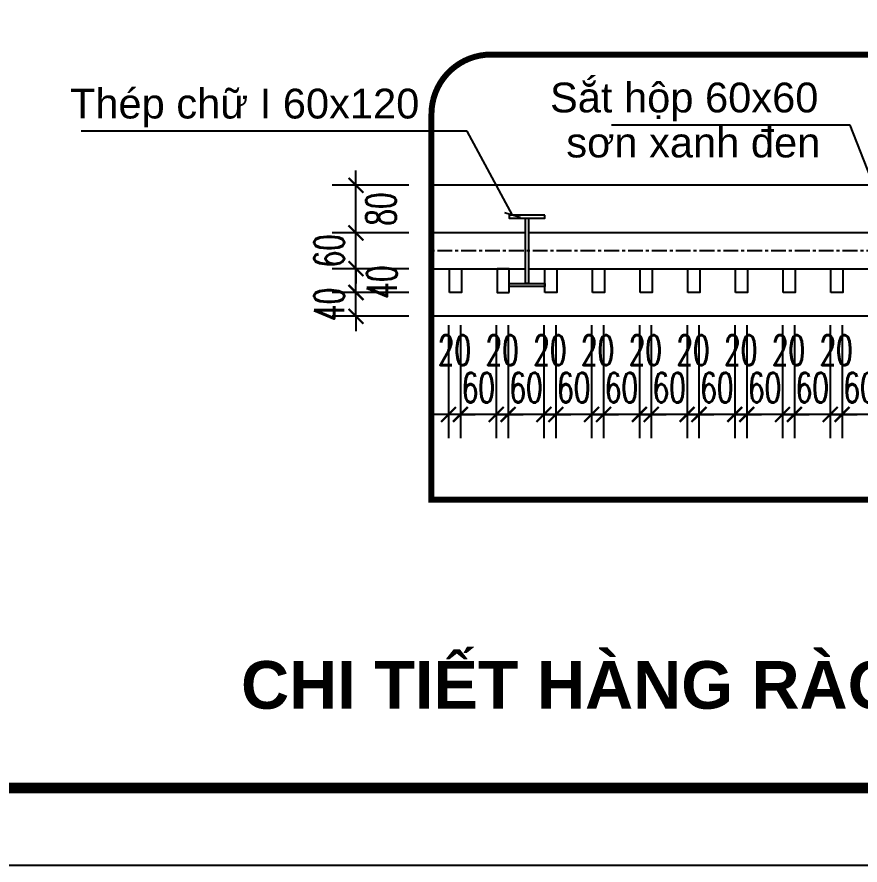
# Model space of a CAD drawing. Header units: millimetres. Extents: x -229618 to 2906, y -178063 to 96806.
# Drawn here: x -134434 to -131605, y -78701 to -75853 of the extents above; entities that cross this region are included whole.
import ezdxf
from ezdxf.enums import TextEntityAlignment as Align

# ---------------------------------------------------------------- set-up
doc = ezdxf.new("R2010")
doc.units = ezdxf.units.MM
doc.header["$LTSCALE"] = 200
doc.header["$MEASUREMENT"] = 0
doc.header["$PDMODE"] = 3
doc.header["$PDSIZE"] = 50
doc.linetypes.add('CENTER', pattern=[2, 1.25, -0.25, 0.25, -0.25])
doc.linetypes.add('DASHED2', pattern=[0.375, 0.25, -0.125])
doc.layers.get('0').update_dxf_attribs({"color": 95, "linetype": 'CONTINUOUS'})
doc.layers.get('DEFPOINTS').update_dxf_attribs({"linetype": 'CONTINUOUS'})
for name, color, linetype in [('CUA', 145, 'CONTINUOUS'), ('DIM', 251, 'CONTINUOUS'), ('KHUNGTEN', 7, 'CONTINUOUS'), ('NETTHAY', 252, 'CONTINUOUS'), ('TEXT', 33, 'CONTINUOUS'), ('TRUC', 251, 'CENTER')]:
    doc.layers.add(name, color=color, linetype=linetype)
doc.layers.add('in', color=203, linetype='CONTINUOUS', lineweight=5, plot=False)
doc.layers.add('khuat', color=8, linetype='DASHED2', lineweight=15)
doc.layers.add('thay', color=7, linetype='CONTINUOUS', lineweight=18)
doc.styles.add('Aria H B iso', font='Vharialb_0.ttf')
doc.styles.add('Arial iso', font='vnarial_0.ttf')
doc.styles.add('Scale', font='vnsimli.shx', dxfattribs={"width": 0.65, "bigfont": 'bigfont.shx'})
doc.dimstyles.new('Scale', dxfattribs={"dimscale": 75, "dimtxt": 2, "dimasz": 1, "dimexe": 1.6, "dimexo": 0, "dimgap": 0.8, "dimtad": 1, "dimdec": 0, "dimzin": 0, "dimdsep": 46, "dimtxsty": 'Scale', "dimblk": 'ARCHTICK', "dimcen": 0.1, "dimdle": 1, "dimclrd": 256, "dimclre": 256, "dimclrt": 3, "dimadec": 0, "dimazin": 0, "dimtfac": 1, "dimtdec": 0, "dimtix": 1, "dimtmove": 2, "dimatfit": 3, "dimldrblk": 'ARCHTICK', "dimfxl": 0, "dimtolj": 1, "dimtzin": 0, "dimarcsym": 0})

# ---------------------------------------------------------------- blocks, each defined once
blk = doc.blocks.new('KhungA3')
at = {"layer": 'DEFPOINTS', "color": 8}
blk.add_lwpolyline([(-3.738, 3.813), (416.305, 3.813), (416.305, 300.813), (-3.738, 300.813)], close=True, dxfattribs=at)
at = {"layer": 'KHUNGTEN', "color": 4, "const_width": 0.724}
blk.add_lwpolyline([(7.542, 8.987), (411.131, 8.987), (411.131, 295.639), (7.542, 295.639)], close=True, dxfattribs=at)
blk = doc.blocks.new('_ArchTick')
at = {"color": 0, "linetype": 'ByBlock', "const_width": 0.15}
blk.add_lwpolyline([(-0.5, -0.5), (0.5, 0.5)], dxfattribs=at)
blk = doc.blocks.new('*D1445')
at = {"layer": 'DEFPOINTS', "color": 0, "linetype": 'Continuous'}
for p in [(-133296.5, -76778.3), (-133118.5, -76778.3), (-133118.5, -76858.3)]:
    blk.add_point(p, dxfattribs=at)
at = {"layer": 'DIM', "linetype": 'Continuous', "lineweight": -2}
for p, q in [((-133296.5, -76778.3), (-133296.5, -76728.3)), ((-133118.5, -76778.3), (-133376.5, -76778.3)), ((-133296.5, -76858.3), (-133296.5, -76778.3)), ((-133118.5, -76858.3), (-133376.5, -76858.3)), ((-133296.5, -76858.3), (-133296.5, -76908.3))]:
    blk.add_line(p, q, dxfattribs=at)
at = {"layer": 'DIM', "linetype": 'Continuous', "lineweight": -2, "xscale": 50, "yscale": 50, "zscale": 50}
for p, rotation in [((-133296.5, -76778.3), 270), ((-133296.5, -76858.3), 90)]:
    blk.add_blockref('_ArchTick', p, dxfattribs=dict(at, rotation=rotation))
at = {"layer": 'DIM', "color": 3, "linetype": 'Continuous', "insert": (-133386.5, -76818.3), "char_height": 100, "attachment_point": 5, "rotation": 90, "style": 'Scale'}
blk.add_mtext('\\A1;40', dxfattribs=at)
blk = doc.blocks.new('*D1446')
at = {"layer": 'DEFPOINTS', "color": 0, "linetype": 'Continuous'}
for p in [(-133296.5, -76698.3), (-133118.5, -76698.3), (-133118.5, -76778.3)]:
    blk.add_point(p, dxfattribs=at)
at = {"layer": 'DIM', "linetype": 'Continuous', "lineweight": -2}
for p, q in [((-133296.5, -76828.3), (-133296.5, -76648.3)), ((-133118.5, -76698.3), (-133376.5, -76698.3)), ((-133118.5, -76778.3), (-133376.5, -76778.3))]:
    blk.add_line(p, q, dxfattribs=at)
at = {"layer": 'DIM', "linetype": 'Continuous', "lineweight": -2, "xscale": 50, "yscale": 50, "zscale": 50}
for p, rotation in [((-133296.5, -76698.3), 90), ((-133296.5, -76778.3), 270)]:
    blk.add_blockref('_ArchTick', p, dxfattribs=dict(at, rotation=rotation))
at = {"layer": 'DIM', "color": 3, "linetype": 'Continuous', "insert": (-133209.5, -76743.3), "char_height": 100, "attachment_point": 5, "rotation": 90, "style": 'Scale'}
blk.add_mtext('\\A1;40', dxfattribs=at)
blk = doc.blocks.new('*D1447')
at = {"layer": 'DEFPOINTS', "color": 0, "linetype": 'Continuous'}
for p in [(-133296.5, -76578.3), (-133118.5, -76578.3), (-133118.5, -76698.3)]:
    blk.add_point(p, dxfattribs=at)
at = {"layer": 'DIM', "linetype": 'Continuous', "lineweight": -2}
for p, q in [((-133296.5, -76578.3), (-133296.5, -76528.3)), ((-133118.5, -76578.3), (-133376.5, -76578.3)), ((-133296.5, -76698.3), (-133296.5, -76578.3)), ((-133118.5, -76698.3), (-133376.5, -76698.3)), ((-133296.5, -76698.3), (-133296.5, -76748.3))]:
    blk.add_line(p, q, dxfattribs=at)
at = {"layer": 'DIM', "linetype": 'Continuous', "lineweight": -2, "xscale": 50, "yscale": 50, "zscale": 50}
for p, rotation in [((-133296.5, -76578.3), 270), ((-133296.5, -76698.3), 90)]:
    blk.add_blockref('_ArchTick', p, dxfattribs=dict(at, rotation=rotation))
at = {"layer": 'DIM', "color": 3, "linetype": 'Continuous', "insert": (-133386.5, -76638.3), "char_height": 100, "attachment_point": 5, "rotation": 90, "style": 'Scale'}
blk.add_mtext('\\A1;60', dxfattribs=at)
blk = doc.blocks.new('*D1448')
at = {"layer": 'DEFPOINTS', "color": 0, "linetype": 'Continuous'}
for p in [(-133296.5, -76418.3), (-133118.5, -76418.3), (-133118.5, -76578.3)]:
    blk.add_point(p, dxfattribs=at)
at = {"layer": 'DIM', "linetype": 'Continuous', "lineweight": -2}
for p, q in [((-133296.5, -76628.3), (-133296.5, -76368.3)), ((-133118.5, -76418.3), (-133376.5, -76418.3)), ((-133118.5, -76578.3), (-133376.5, -76578.3))]:
    blk.add_line(p, q, dxfattribs=at)
at = {"layer": 'DIM', "linetype": 'Continuous', "lineweight": -2, "xscale": 50, "yscale": 50, "zscale": 50}
for p, rotation in [((-133296.5, -76418.3), 90), ((-133296.5, -76578.3), 270)]:
    blk.add_blockref('_ArchTick', p, dxfattribs=dict(at, rotation=rotation))
at = {"layer": 'DIM', "color": 3, "linetype": 'Continuous', "insert": (-133212.5, -76498.3), "char_height": 100, "attachment_point": 5, "rotation": 90, "style": 'Scale'}
blk.add_mtext('\\A1;80', dxfattribs=at)
blk = doc.blocks.new('*D1489')
at = {"layer": 'DEFPOINTS', "color": 0, "linetype": 'Continuous'}
for p in [(-131664.6, -76888), (-131544.4, -76888), (-131664.6, -77187.7)]:
    blk.add_point(p, dxfattribs=at)
at = {"layer": 'DIM', "linetype": 'Continuous', "lineweight": -2}
for p, q in [((-131664.6, -76888), (-131664.6, -77267.7)), ((-131544.4, -76888), (-131544.4, -77267.7)), ((-131664.6, -77187.7), (-131714.6, -77187.7)), ((-131544.4, -77187.7), (-131664.6, -77187.7)), ((-131544.4, -77187.7), (-131494.4, -77187.7))]:
    blk.add_line(p, q, dxfattribs=at)
at = {"layer": 'DIM', "linetype": 'Continuous', "lineweight": -2, "xscale": 50, "yscale": 50, "zscale": 50}
blk.add_blockref('_ArchTick', (-131664.6, -77187.7), dxfattribs=at)
at = {"layer": 'DIM', "linetype": 'Continuous', "lineweight": -2, "xscale": 50, "yscale": 50, "zscale": 50, "rotation": 180}
blk.add_blockref('_ArchTick', (-131544.4, -77187.7), dxfattribs=at)
at = {"layer": 'DIM', "color": 3, "linetype": 'Continuous', "insert": (-131604.5, -77097.7), "char_height": 100, "attachment_point": 5, "style": 'Scale'}
blk.add_mtext('\\A1;60', dxfattribs=at)
blk = doc.blocks.new('*D1491')
at = {"layer": 'DEFPOINTS', "color": 0, "linetype": 'Continuous'}
for p in [(-131824.7, -76888), (-131704.6, -76888), (-131824.7, -77187.7)]:
    blk.add_point(p, dxfattribs=at)
at = {"layer": 'DIM', "linetype": 'Continuous', "lineweight": -2}
for p, q in [((-131824.7, -76888), (-131824.7, -77267.7)), ((-131704.6, -76888), (-131704.6, -77267.7)), ((-131824.7, -77187.7), (-131874.7, -77187.7)), ((-131704.6, -77187.7), (-131824.7, -77187.7)), ((-131704.6, -77187.7), (-131654.6, -77187.7))]:
    blk.add_line(p, q, dxfattribs=at)
at = {"layer": 'DIM', "linetype": 'Continuous', "lineweight": -2, "xscale": 50, "yscale": 50, "zscale": 50}
blk.add_blockref('_ArchTick', (-131824.7, -77187.7), dxfattribs=at)
at = {"layer": 'DIM', "linetype": 'Continuous', "lineweight": -2, "xscale": 50, "yscale": 50, "zscale": 50, "rotation": 180}
blk.add_blockref('_ArchTick', (-131704.6, -77187.7), dxfattribs=at)
at = {"layer": 'DIM', "color": 3, "linetype": 'Continuous', "insert": (-131764.7, -77097.7), "char_height": 100, "attachment_point": 5, "style": 'Scale'}
blk.add_mtext('\\A1;60', dxfattribs=at)
blk = doc.blocks.new('*D1492')
at = {"layer": 'DEFPOINTS', "color": 0, "linetype": 'Continuous'}
for p in [(-131704.6, -76888), (-131664.6, -76888), (-131704.6, -77187.7)]:
    blk.add_point(p, dxfattribs=at)
at = {"layer": 'DIM', "linetype": 'Continuous', "lineweight": -2}
for p, q in [((-131704.6, -76888), (-131704.6, -77267.7)), ((-131664.6, -76888), (-131664.6, -77267.7)), ((-131704.6, -77187.7), (-131754.6, -77187.7)), ((-131664.6, -77187.7), (-131704.6, -77187.7)), ((-131664.6, -77187.7), (-131614.6, -77187.7))]:
    blk.add_line(p, q, dxfattribs=at)
at = {"layer": 'DIM', "linetype": 'Continuous', "lineweight": -2, "xscale": 50, "yscale": 50, "zscale": 50}
blk.add_blockref('_ArchTick', (-131704.6, -77187.7), dxfattribs=at)
at = {"layer": 'DIM', "linetype": 'Continuous', "lineweight": -2, "xscale": 50, "yscale": 50, "zscale": 50, "rotation": 180}
blk.add_blockref('_ArchTick', (-131664.6, -77187.7), dxfattribs=at)
at = {"layer": 'DIM', "color": 3, "linetype": 'Continuous', "insert": (-131684.6, -76972.1), "char_height": 100, "attachment_point": 5, "style": 'Scale'}
blk.add_mtext('\\A1;20', dxfattribs=at)
blk = doc.blocks.new('*D1493')
at = {"layer": 'DEFPOINTS', "color": 0, "linetype": 'Continuous'}
for p in [(-131984.9, -76888), (-131864.7, -76888), (-131984.9, -77187.7)]:
    blk.add_point(p, dxfattribs=at)
at = {"layer": 'DIM', "linetype": 'Continuous', "lineweight": -2}
for p, q in [((-131984.9, -76888), (-131984.9, -77267.7)), ((-131864.7, -76888), (-131864.7, -77267.7)), ((-131984.9, -77187.7), (-132034.9, -77187.7)), ((-131864.7, -77187.7), (-131984.9, -77187.7)), ((-131864.7, -77187.7), (-131814.7, -77187.7))]:
    blk.add_line(p, q, dxfattribs=at)
at = {"layer": 'DIM', "linetype": 'Continuous', "lineweight": -2, "xscale": 50, "yscale": 50, "zscale": 50}
blk.add_blockref('_ArchTick', (-131984.9, -77187.7), dxfattribs=at)
at = {"layer": 'DIM', "linetype": 'Continuous', "lineweight": -2, "xscale": 50, "yscale": 50, "zscale": 50, "rotation": 180}
blk.add_blockref('_ArchTick', (-131864.7, -77187.7), dxfattribs=at)
at = {"layer": 'DIM', "color": 3, "linetype": 'Continuous', "insert": (-131924.8, -77097.7), "char_height": 100, "attachment_point": 5, "style": 'Scale'}
blk.add_mtext('\\A1;60', dxfattribs=at)
blk = doc.blocks.new('*D1494')
at = {"layer": 'DEFPOINTS', "color": 0, "linetype": 'Continuous'}
for p in [(-131864.7, -76888), (-131824.7, -76888), (-131864.7, -77187.7)]:
    blk.add_point(p, dxfattribs=at)
at = {"layer": 'DIM', "linetype": 'Continuous', "lineweight": -2}
for p, q in [((-131864.7, -76888), (-131864.7, -77267.7)), ((-131824.7, -76888), (-131824.7, -77267.7)), ((-131864.7, -77187.7), (-131914.7, -77187.7)), ((-131824.7, -77187.7), (-131864.7, -77187.7)), ((-131824.7, -77187.7), (-131774.7, -77187.7))]:
    blk.add_line(p, q, dxfattribs=at)
at = {"layer": 'DIM', "linetype": 'Continuous', "lineweight": -2, "xscale": 50, "yscale": 50, "zscale": 50}
blk.add_blockref('_ArchTick', (-131864.7, -77187.7), dxfattribs=at)
at = {"layer": 'DIM', "linetype": 'Continuous', "lineweight": -2, "xscale": 50, "yscale": 50, "zscale": 50, "rotation": 180}
blk.add_blockref('_ArchTick', (-131824.7, -77187.7), dxfattribs=at)
at = {"layer": 'DIM', "color": 3, "linetype": 'Continuous', "insert": (-131844.7, -76972.1), "char_height": 100, "attachment_point": 5, "style": 'Scale'}
blk.add_mtext('\\A1;20', dxfattribs=at)
blk = doc.blocks.new('*D1495')
at = {"layer": 'DEFPOINTS', "color": 0, "linetype": 'Continuous'}
for p in [(-132145.1, -76888), (-132024.9, -76888), (-132145.1, -77187.7)]:
    blk.add_point(p, dxfattribs=at)
at = {"layer": 'DIM', "linetype": 'Continuous', "lineweight": -2}
for p, q in [((-132145.1, -76888), (-132145.1, -77267.7)), ((-132024.9, -76888), (-132024.9, -77267.7)), ((-132145.1, -77187.7), (-132195.1, -77187.7)), ((-132024.9, -77187.7), (-132145.1, -77187.7)), ((-132024.9, -77187.7), (-131974.9, -77187.7))]:
    blk.add_line(p, q, dxfattribs=at)
at = {"layer": 'DIM', "linetype": 'Continuous', "lineweight": -2, "xscale": 50, "yscale": 50, "zscale": 50}
blk.add_blockref('_ArchTick', (-132145.1, -77187.7), dxfattribs=at)
at = {"layer": 'DIM', "linetype": 'Continuous', "lineweight": -2, "xscale": 50, "yscale": 50, "zscale": 50, "rotation": 180}
blk.add_blockref('_ArchTick', (-132024.9, -77187.7), dxfattribs=at)
at = {"layer": 'DIM', "color": 3, "linetype": 'Continuous', "insert": (-132085, -77097.7), "char_height": 100, "attachment_point": 5, "style": 'Scale'}
blk.add_mtext('\\A1;60', dxfattribs=at)
blk = doc.blocks.new('*D1496')
at = {"layer": 'DEFPOINTS', "color": 0, "linetype": 'Continuous'}
for p in [(-132024.9, -76888), (-131984.9, -76888), (-132024.9, -77187.7)]:
    blk.add_point(p, dxfattribs=at)
at = {"layer": 'DIM', "linetype": 'Continuous', "lineweight": -2}
for p, q in [((-132024.9, -76888), (-132024.9, -77267.7)), ((-131984.9, -76888), (-131984.9, -77267.7)), ((-132024.9, -77187.7), (-132074.9, -77187.7)), ((-131984.9, -77187.7), (-132024.9, -77187.7)), ((-131984.9, -77187.7), (-131934.9, -77187.7))]:
    blk.add_line(p, q, dxfattribs=at)
at = {"layer": 'DIM', "linetype": 'Continuous', "lineweight": -2, "xscale": 50, "yscale": 50, "zscale": 50}
blk.add_blockref('_ArchTick', (-132024.9, -77187.7), dxfattribs=at)
at = {"layer": 'DIM', "linetype": 'Continuous', "lineweight": -2, "xscale": 50, "yscale": 50, "zscale": 50, "rotation": 180}
blk.add_blockref('_ArchTick', (-131984.9, -77187.7), dxfattribs=at)
at = {"layer": 'DIM', "color": 3, "linetype": 'Continuous', "insert": (-132004.9, -76972.1), "char_height": 100, "attachment_point": 5, "style": 'Scale'}
blk.add_mtext('\\A1;20', dxfattribs=at)
blk = doc.blocks.new('*D1497')
at = {"layer": 'DEFPOINTS', "color": 0, "linetype": 'Continuous'}
for p in [(-132305.2, -76888), (-132185.1, -76888), (-132305.2, -77187.7)]:
    blk.add_point(p, dxfattribs=at)
at = {"layer": 'DIM', "linetype": 'Continuous', "lineweight": -2}
for p, q in [((-132305.2, -76888), (-132305.2, -77267.7)), ((-132185.1, -76888), (-132185.1, -77267.7)), ((-132305.2, -77187.7), (-132355.2, -77187.7)), ((-132185.1, -77187.7), (-132305.2, -77187.7)), ((-132185.1, -77187.7), (-132135.1, -77187.7))]:
    blk.add_line(p, q, dxfattribs=at)
at = {"layer": 'DIM', "linetype": 'Continuous', "lineweight": -2, "xscale": 50, "yscale": 50, "zscale": 50}
blk.add_blockref('_ArchTick', (-132305.2, -77187.7), dxfattribs=at)
at = {"layer": 'DIM', "linetype": 'Continuous', "lineweight": -2, "xscale": 50, "yscale": 50, "zscale": 50, "rotation": 180}
blk.add_blockref('_ArchTick', (-132185.1, -77187.7), dxfattribs=at)
at = {"layer": 'DIM', "color": 3, "linetype": 'Continuous', "insert": (-132245.1, -77097.7), "char_height": 100, "attachment_point": 5, "style": 'Scale'}
blk.add_mtext('\\A1;60', dxfattribs=at)
blk = doc.blocks.new('*D1498')
at = {"layer": 'DEFPOINTS', "color": 0, "linetype": 'Continuous'}
for p in [(-132185.1, -76888), (-132145.1, -76888), (-132185.1, -77187.7)]:
    blk.add_point(p, dxfattribs=at)
at = {"layer": 'DIM', "linetype": 'Continuous', "lineweight": -2}
for p, q in [((-132185.1, -76888), (-132185.1, -77267.7)), ((-132145.1, -76888), (-132145.1, -77267.7)), ((-132185.1, -77187.7), (-132235.1, -77187.7)), ((-132145.1, -77187.7), (-132185.1, -77187.7)), ((-132145.1, -77187.7), (-132095.1, -77187.7))]:
    blk.add_line(p, q, dxfattribs=at)
at = {"layer": 'DIM', "linetype": 'Continuous', "lineweight": -2, "xscale": 50, "yscale": 50, "zscale": 50}
blk.add_blockref('_ArchTick', (-132185.1, -77187.7), dxfattribs=at)
at = {"layer": 'DIM', "linetype": 'Continuous', "lineweight": -2, "xscale": 50, "yscale": 50, "zscale": 50, "rotation": 180}
blk.add_blockref('_ArchTick', (-132145.1, -77187.7), dxfattribs=at)
at = {"layer": 'DIM', "color": 3, "linetype": 'Continuous', "insert": (-132165.1, -76972.1), "char_height": 100, "attachment_point": 5, "style": 'Scale'}
blk.add_mtext('\\A1;20', dxfattribs=at)
blk = doc.blocks.new('*D1499')
at = {"layer": 'DEFPOINTS', "color": 0, "linetype": 'Continuous'}
for p in [(-132465.4, -76888), (-132345.2, -76888), (-132465.4, -77187.7)]:
    blk.add_point(p, dxfattribs=at)
at = {"layer": 'DIM', "linetype": 'Continuous', "lineweight": -2}
for p, q in [((-132465.4, -76888), (-132465.4, -77267.7)), ((-132345.2, -76888), (-132345.2, -77267.7)), ((-132465.4, -77187.7), (-132515.4, -77187.7)), ((-132345.2, -77187.7), (-132465.4, -77187.7)), ((-132345.2, -77187.7), (-132295.2, -77187.7))]:
    blk.add_line(p, q, dxfattribs=at)
at = {"layer": 'DIM', "linetype": 'Continuous', "lineweight": -2, "xscale": 50, "yscale": 50, "zscale": 50}
blk.add_blockref('_ArchTick', (-132465.4, -77187.7), dxfattribs=at)
at = {"layer": 'DIM', "linetype": 'Continuous', "lineweight": -2, "xscale": 50, "yscale": 50, "zscale": 50, "rotation": 180}
blk.add_blockref('_ArchTick', (-132345.2, -77187.7), dxfattribs=at)
at = {"layer": 'DIM', "color": 3, "linetype": 'Continuous', "insert": (-132405.3, -77097.7), "char_height": 100, "attachment_point": 5, "style": 'Scale'}
blk.add_mtext('\\A1;60', dxfattribs=at)
blk = doc.blocks.new('*D1500')
at = {"layer": 'DEFPOINTS', "color": 0, "linetype": 'Continuous'}
for p in [(-132345.2, -76888), (-132305.2, -76888), (-132345.2, -77187.7)]:
    blk.add_point(p, dxfattribs=at)
at = {"layer": 'DIM', "linetype": 'Continuous', "lineweight": -2}
for p, q in [((-132345.2, -76888), (-132345.2, -77267.7)), ((-132305.2, -76888), (-132305.2, -77267.7)), ((-132345.2, -77187.7), (-132395.2, -77187.7)), ((-132305.2, -77187.7), (-132345.2, -77187.7)), ((-132305.2, -77187.7), (-132255.2, -77187.7))]:
    blk.add_line(p, q, dxfattribs=at)
at = {"layer": 'DIM', "linetype": 'Continuous', "lineweight": -2, "xscale": 50, "yscale": 50, "zscale": 50}
blk.add_blockref('_ArchTick', (-132345.2, -77187.7), dxfattribs=at)
at = {"layer": 'DIM', "linetype": 'Continuous', "lineweight": -2, "xscale": 50, "yscale": 50, "zscale": 50, "rotation": 180}
blk.add_blockref('_ArchTick', (-132305.2, -77187.7), dxfattribs=at)
at = {"layer": 'DIM', "color": 3, "linetype": 'Continuous', "insert": (-132325.2, -76972.1), "char_height": 100, "attachment_point": 5, "style": 'Scale'}
blk.add_mtext('\\A1;20', dxfattribs=at)
blk = doc.blocks.new('*D1501')
at = {"layer": 'DEFPOINTS', "color": 0, "linetype": 'Continuous'}
for p in [(-132625.5, -76888), (-132505.4, -76888), (-132625.5, -77187.7)]:
    blk.add_point(p, dxfattribs=at)
at = {"layer": 'DIM', "linetype": 'Continuous', "lineweight": -2}
for p, q in [((-132625.5, -76888), (-132625.5, -77267.7)), ((-132505.4, -76888), (-132505.4, -77267.7)), ((-132625.5, -77187.7), (-132675.5, -77187.7)), ((-132505.4, -77187.7), (-132625.5, -77187.7)), ((-132505.4, -77187.7), (-132455.4, -77187.7))]:
    blk.add_line(p, q, dxfattribs=at)
at = {"layer": 'DIM', "linetype": 'Continuous', "lineweight": -2, "xscale": 50, "yscale": 50, "zscale": 50}
blk.add_blockref('_ArchTick', (-132625.5, -77187.7), dxfattribs=at)
at = {"layer": 'DIM', "linetype": 'Continuous', "lineweight": -2, "xscale": 50, "yscale": 50, "zscale": 50, "rotation": 180}
blk.add_blockref('_ArchTick', (-132505.4, -77187.7), dxfattribs=at)
at = {"layer": 'DIM', "color": 3, "linetype": 'Continuous', "insert": (-132565.5, -77097.7), "char_height": 100, "attachment_point": 5, "style": 'Scale'}
blk.add_mtext('\\A1;60', dxfattribs=at)
blk = doc.blocks.new('*D1502')
at = {"layer": 'DEFPOINTS', "color": 0, "linetype": 'Continuous'}
for p in [(-132505.4, -76888), (-132465.4, -76888), (-132505.4, -77187.7)]:
    blk.add_point(p, dxfattribs=at)
at = {"layer": 'DIM', "linetype": 'Continuous', "lineweight": -2}
for p, q in [((-132505.4, -76888), (-132505.4, -77267.7)), ((-132465.4, -76888), (-132465.4, -77267.7)), ((-132505.4, -77187.7), (-132555.4, -77187.7)), ((-132465.4, -77187.7), (-132505.4, -77187.7)), ((-132465.4, -77187.7), (-132415.4, -77187.7))]:
    blk.add_line(p, q, dxfattribs=at)
at = {"layer": 'DIM', "linetype": 'Continuous', "lineweight": -2, "xscale": 50, "yscale": 50, "zscale": 50}
blk.add_blockref('_ArchTick', (-132505.4, -77187.7), dxfattribs=at)
at = {"layer": 'DIM', "linetype": 'Continuous', "lineweight": -2, "xscale": 50, "yscale": 50, "zscale": 50, "rotation": 180}
blk.add_blockref('_ArchTick', (-132465.4, -77187.7), dxfattribs=at)
at = {"layer": 'DIM', "color": 3, "linetype": 'Continuous', "insert": (-132485.4, -76972.1), "char_height": 100, "attachment_point": 5, "style": 'Scale'}
blk.add_mtext('\\A1;20', dxfattribs=at)
blk = doc.blocks.new('*D1503')
at = {"layer": 'DEFPOINTS', "color": 0, "linetype": 'Continuous'}
for p in [(-132785.7, -76888), (-132665.5, -76888), (-132785.7, -77187.7)]:
    blk.add_point(p, dxfattribs=at)
at = {"layer": 'DIM', "linetype": 'Continuous', "lineweight": -2}
for p, q in [((-132785.7, -76888), (-132785.7, -77267.7)), ((-132665.5, -76888), (-132665.5, -77267.7)), ((-132785.7, -77187.7), (-132835.7, -77187.7)), ((-132665.5, -77187.7), (-132785.7, -77187.7)), ((-132665.5, -77187.7), (-132615.5, -77187.7))]:
    blk.add_line(p, q, dxfattribs=at)
at = {"layer": 'DIM', "linetype": 'Continuous', "lineweight": -2, "xscale": 50, "yscale": 50, "zscale": 50}
blk.add_blockref('_ArchTick', (-132785.7, -77187.7), dxfattribs=at)
at = {"layer": 'DIM', "linetype": 'Continuous', "lineweight": -2, "xscale": 50, "yscale": 50, "zscale": 50, "rotation": 180}
blk.add_blockref('_ArchTick', (-132665.5, -77187.7), dxfattribs=at)
at = {"layer": 'DIM', "color": 3, "linetype": 'Continuous', "insert": (-132725.6, -77097.7), "char_height": 100, "attachment_point": 5, "style": 'Scale'}
blk.add_mtext('\\A1;60', dxfattribs=at)
blk = doc.blocks.new('*D1504')
at = {"layer": 'DEFPOINTS', "color": 0, "linetype": 'Continuous'}
for p in [(-132665.5, -76888), (-132625.5, -76888), (-132665.5, -77187.7)]:
    blk.add_point(p, dxfattribs=at)
at = {"layer": 'DIM', "linetype": 'Continuous', "lineweight": -2}
for p, q in [((-132665.5, -76888), (-132665.5, -77267.7)), ((-132625.5, -76888), (-132625.5, -77267.7)), ((-132665.5, -77187.7), (-132715.5, -77187.7)), ((-132625.5, -77187.7), (-132665.5, -77187.7)), ((-132625.5, -77187.7), (-132575.5, -77187.7))]:
    blk.add_line(p, q, dxfattribs=at)
at = {"layer": 'DIM', "linetype": 'Continuous', "lineweight": -2, "xscale": 50, "yscale": 50, "zscale": 50}
blk.add_blockref('_ArchTick', (-132665.5, -77187.7), dxfattribs=at)
at = {"layer": 'DIM', "linetype": 'Continuous', "lineweight": -2, "xscale": 50, "yscale": 50, "zscale": 50, "rotation": 180}
blk.add_blockref('_ArchTick', (-132625.5, -77187.7), dxfattribs=at)
at = {"layer": 'DIM', "color": 3, "linetype": 'Continuous', "insert": (-132645.5, -76972.1), "char_height": 100, "attachment_point": 5, "style": 'Scale'}
blk.add_mtext('\\A1;20', dxfattribs=at)
blk = doc.blocks.new('*D1505')
at = {"layer": 'DEFPOINTS', "color": 0, "linetype": 'Continuous'}
for p in [(-132945.9, -76888), (-132825.7, -76888), (-132945.9, -77187.7)]:
    blk.add_point(p, dxfattribs=at)
at = {"layer": 'DIM', "linetype": 'Continuous', "lineweight": -2}
for p, q in [((-132945.9, -76888), (-132945.9, -77267.7)), ((-132825.7, -76888), (-132825.7, -77267.7)), ((-132945.9, -77187.7), (-132995.9, -77187.7)), ((-132825.7, -77187.7), (-132945.9, -77187.7)), ((-132825.7, -77187.7), (-132775.7, -77187.7))]:
    blk.add_line(p, q, dxfattribs=at)
at = {"layer": 'DIM', "linetype": 'Continuous', "lineweight": -2, "xscale": 50, "yscale": 50, "zscale": 50}
blk.add_blockref('_ArchTick', (-132945.9, -77187.7), dxfattribs=at)
at = {"layer": 'DIM', "linetype": 'Continuous', "lineweight": -2, "xscale": 50, "yscale": 50, "zscale": 50, "rotation": 180}
blk.add_blockref('_ArchTick', (-132825.7, -77187.7), dxfattribs=at)
at = {"layer": 'DIM', "color": 3, "linetype": 'Continuous', "insert": (-132885.8, -77097.7), "char_height": 100, "attachment_point": 5, "style": 'Scale'}
blk.add_mtext('\\A1;60', dxfattribs=at)
blk = doc.blocks.new('*D1506')
at = {"layer": 'DEFPOINTS', "color": 0, "linetype": 'Continuous'}
for p in [(-132825.7, -76888), (-132785.7, -76888), (-132825.7, -77187.7)]:
    blk.add_point(p, dxfattribs=at)
at = {"layer": 'DIM', "linetype": 'Continuous', "lineweight": -2}
for p, q in [((-132825.7, -76888), (-132825.7, -77267.7)), ((-132785.7, -76888), (-132785.7, -77267.7)), ((-132825.7, -77187.7), (-132875.7, -77187.7)), ((-132785.7, -77187.7), (-132825.7, -77187.7)), ((-132785.7, -77187.7), (-132735.7, -77187.7))]:
    blk.add_line(p, q, dxfattribs=at)
at = {"layer": 'DIM', "linetype": 'Continuous', "lineweight": -2, "xscale": 50, "yscale": 50, "zscale": 50}
blk.add_blockref('_ArchTick', (-132825.7, -77187.7), dxfattribs=at)
at = {"layer": 'DIM', "linetype": 'Continuous', "lineweight": -2, "xscale": 50, "yscale": 50, "zscale": 50, "rotation": 180}
blk.add_blockref('_ArchTick', (-132785.7, -77187.7), dxfattribs=at)
at = {"layer": 'DIM', "color": 3, "linetype": 'Continuous', "insert": (-132805.7, -76972.1), "char_height": 100, "attachment_point": 5, "style": 'Scale'}
blk.add_mtext('\\A1;20', dxfattribs=at)
blk = doc.blocks.new('*D1507')
at = {"layer": 'DEFPOINTS', "color": 0, "linetype": 'Continuous'}
for p in [(-132985.9, -76888), (-132945.9, -76888), (-132985.9, -77187.7)]:
    blk.add_point(p, dxfattribs=at)
at = {"layer": 'DIM', "linetype": 'Continuous', "lineweight": -2}
for p, q in [((-132985.9, -76888), (-132985.9, -77267.7)), ((-132945.9, -76888), (-132945.9, -77267.7)), ((-132985.9, -77187.7), (-133035.9, -77187.7)), ((-132945.9, -77187.7), (-132985.9, -77187.7)), ((-132945.9, -77187.7), (-132895.9, -77187.7))]:
    blk.add_line(p, q, dxfattribs=at)
at = {"layer": 'DIM', "linetype": 'Continuous', "lineweight": -2, "xscale": 50, "yscale": 50, "zscale": 50}
blk.add_blockref('_ArchTick', (-132985.9, -77187.7), dxfattribs=at)
at = {"layer": 'DIM', "linetype": 'Continuous', "lineweight": -2, "xscale": 50, "yscale": 50, "zscale": 50, "rotation": 180}
blk.add_blockref('_ArchTick', (-132945.9, -77187.7), dxfattribs=at)
at = {"layer": 'DIM', "color": 3, "linetype": 'Continuous', "insert": (-132965.9, -76972.1), "char_height": 100, "attachment_point": 5, "style": 'Scale'}
blk.add_mtext('\\A1;20', dxfattribs=at)

msp = doc.modelspace()

# ---------------------------------------------------------------- linework, layer by layer
at = {"layer": 'CUA'}
for p, q in [((-129853.3, -76418.3), (-133043.1, -76418.3)), ((-129853.3, -76858.3), (-133043.1, -76858.3))]:
    msp.add_line(p, q, dxfattribs=at)
for points in [[(-132727.5, -76578.3), (-133043.1, -76578.3)], [(-132717.5, -76698.3), (-130167.5, -76698.3), (-130167.5, -76578.3), (-132717.5, -76578.3)], [(-133043.1, -76698.3), (-132727.5, -76698.3)]]:
    msp.add_lwpolyline(points, dxfattribs=at)
at = {"layer": 'in'}
msp.add_lwpolyline([(-147428.7, -63850.5), (-126426.6, -63850.5), (-126426.6, -78700.5), (-147428.7, -78700.5)], close=True, dxfattribs=at)
at = {"layer": 'khuat', "color": 5, "ltscale": 2, "const_width": 20}
msp.add_lwpolyline([(-129853.3, -75979.4), (-132843.1, -75979.4, 0.414214), (-133043.1, -76179.4), (-133043.1, -77473.5), (-130053.3, -77473.5, 0.414214), (-129853.3, -77273.5)], format="xyb", close=True, dxfattribs=at)
at = {"layer": 'NETTHAY'}
for points in [[(-132982.5, -76778.3), (-132982.5, -76698.3), (-132942.5, -76698.3), (-132942.5, -76778.3)], [(-132782.5, -76778.3), (-132782.5, -76698.3), (-132822.5, -76698.3), (-132822.5, -76778.3)], [(-132662.5, -76778.3), (-132662.5, -76698.3), (-132622.5, -76698.3), (-132622.5, -76778.3)], [(-132502.5, -76778.3), (-132502.5, -76698.3), (-132462.5, -76698.3), (-132462.5, -76778.3)], [(-132342.5, -76778.3), (-132342.5, -76698.3), (-132302.5, -76698.3), (-132302.5, -76778.3)], [(-132182.5, -76778.3), (-132182.5, -76698.3), (-132142.5, -76698.3), (-132142.5, -76778.3)], [(-132022.5, -76778.3), (-132022.5, -76698.3), (-131982.5, -76698.3), (-131982.5, -76778.3)], [(-131862.5, -76778.3), (-131862.5, -76698.3), (-131822.5, -76698.3), (-131822.5, -76778.3)], [(-131702.5, -76778.3), (-131702.5, -76698.3), (-131662.5, -76698.3), (-131662.5, -76778.3)]]:
    msp.add_lwpolyline(points, close=True, dxfattribs=at)
at = {"layer": 'TEXT'}
for points in [[(-132662.5, -76518.3), (-132782.5, -76518.3), (-132782.5, -76528.3), (-132662.5, -76528.3)], [(-132717.5, -76748.3), (-132727.5, -76748.3), (-132727.5, -76528.3), (-132717.5, -76528.3)], [(-132662.5, -76758.3), (-132782.5, -76758.3), (-132782.5, -76748.3), (-132662.5, -76748.3)]]:
    msp.add_lwpolyline(points, close=True, dxfattribs=at)
at = {"layer": 'TRUC', "ltscale": 0.2}
msp.add_line((-129853.3, -76638.3), (-133043.1, -76638.3), dxfattribs=at)

# ---------------------------------------------------------------- block references
at = {"layer": 'thay', "xscale": 50, "yscale": 50, "zscale": 50.00000000000006}
msp.add_blockref('KhungA3', (-147241.8, -78891.2), dxfattribs=at)

# ---------------------------------------------------------------- texts
at = {"layer": 'TEXT', "style": 'Arial iso'}
for s, p in [('S¾t hép 60x60', (-132645.2, -76173.6)), ('ThÐp ch÷ I 60x120 ', (-134256.7, -76194.1)), ('s¬n xanh ®en ', (-132590.5, -76324.8))]:
    msp.add_text(s, height=100, dxfattribs=at).set_placement(p)
at = {"layer": 'TEXT', "style": 'Aria H B iso'}
msp.add_text('chi tiÕt hµng rµo ®iÓn h×nh - TL: 1/25', height=160, dxfattribs=at).set_placement((-131453.4, -78175.8), align=Align.CENTER)

# ---------------------------------------------------------------- dimensions: what is measured, and where the dimension line sits
at = {"layer": 'DIM', "linetype": 'Continuous'}
for base, p1, p2, angle, picture, middle in [((-133296.5, -76418.3), (-133118.5, -76578.3), (-133118.5, -76418.3), 90, '*D1448', (-133212.5, -76498.3)), ((-133296.5, -76698.3), (-133118.5, -76778.3), (-133118.5, -76698.3), 90, '*D1446', (-133209.5, -76743.3)), ((-132985.9, -77187.7), (-132945.9, -76888), (-132985.9, -76888), 180, '*D1507', (-132965.9, -76972.1)), ((-132825.7, -77187.7), (-132785.7, -76888), (-132825.7, -76888), 180, '*D1506', (-132805.7, -76972.1)), ((-132665.5, -77187.7), (-132625.5, -76888), (-132665.5, -76888), 180, '*D1504', (-132645.5, -76972.1)), ((-132505.4, -77187.7), (-132465.4, -76888), (-132505.4, -76888), 180, '*D1502', (-132485.4, -76972.1)), ((-132345.2, -77187.7), (-132305.2, -76888), (-132345.2, -76888), 180, '*D1500', (-132325.2, -76972.1)), ((-132185.1, -77187.7), (-132145.1, -76888), (-132185.1, -76888), 180, '*D1498', (-132165.1, -76972.1)), ((-132024.9, -77187.7), (-131984.9, -76888), (-132024.9, -76888), 180, '*D1496', (-132004.9, -76972.1)), ((-131864.7, -77187.7), (-131824.7, -76888), (-131864.7, -76888), 180, '*D1494', (-131844.7, -76972.1)), ((-131704.6, -77187.7), (-131664.6, -76888), (-131704.6, -76888), 180, '*D1492', (-131684.6, -76972.1))]:
    dim = msp.add_linear_dim(base=base, p1=p1, p2=p2, angle=angle, dimstyle='Scale', override={"dimscale": 50, "dimlfac": 0.5}, dxfattribs=at)
    dim.commit()
    dim.dimension.update_dxf_attribs({"geometry": picture, "text_midpoint": middle, "dimtype": 160})
for base, p1, p2, angle, picture, middle in [((-133296.5, -76578.3), (-133118.5, -76698.3), (-133118.5, -76578.3), 90, '*D1447', (-133386.5, -76638.3)), ((-133296.5, -76778.3), (-133118.5, -76858.3), (-133118.5, -76778.3), 90, '*D1445', (-133386.5, -76818.3)), ((-132945.9, -77187.7), (-132825.7, -76888), (-132945.9, -76888), 180, '*D1505', (-132885.8, -77097.7)), ((-132785.7, -77187.7), (-132665.5, -76888), (-132785.7, -76888), 180, '*D1503', (-132725.6, -77097.7)), ((-132625.5, -77187.7), (-132505.4, -76888), (-132625.5, -76888), 180, '*D1501', (-132565.5, -77097.7)), ((-132465.4, -77187.7), (-132345.2, -76888), (-132465.4, -76888), 180, '*D1499', (-132405.3, -77097.7)), ((-132305.2, -77187.7), (-132185.1, -76888), (-132305.2, -76888), 180, '*D1497', (-132245.1, -77097.7)), ((-132145.1, -77187.7), (-132024.9, -76888), (-132145.1, -76888), 180, '*D1495', (-132085, -77097.7)), ((-131984.9, -77187.7), (-131864.7, -76888), (-131984.9, -76888), 180, '*D1493', (-131924.8, -77097.7)), ((-131824.7, -77187.7), (-131704.6, -76888), (-131824.7, -76888), 180, '*D1491', (-131764.7, -77097.7)), ((-131664.6, -77187.7), (-131544.4, -76888), (-131664.6, -76888), 180, '*D1489', (-131604.5, -77097.7))]:
    dim = msp.add_linear_dim(base=base, p1=p1, p2=p2, angle=angle, dimstyle='Scale', override={"dimscale": 50, "dimlfac": 0.5}, dxfattribs=at)
    dim.commit()
    dim.dimension.update_dxf_attribs({"geometry": picture, "text_midpoint": middle})

# ---------------------------------------------------------------- leaders
at = {"layer": 'DIM'}
for points in [[(-131478.4, -76625.1), (-131637.7, -76216.7), (-132438.6, -76216.7)], [(-132770.9, -76518.3), (-132923.1, -76237.2), (-134218.7, -76237.2)]]:
    msp.add_leader(points, dimstyle='Scale', override={"dimscale": 40, "dimgap": 0.7, "dimtad": 0}, dxfattribs=at)

doc.saveas('drawing.dxf')
